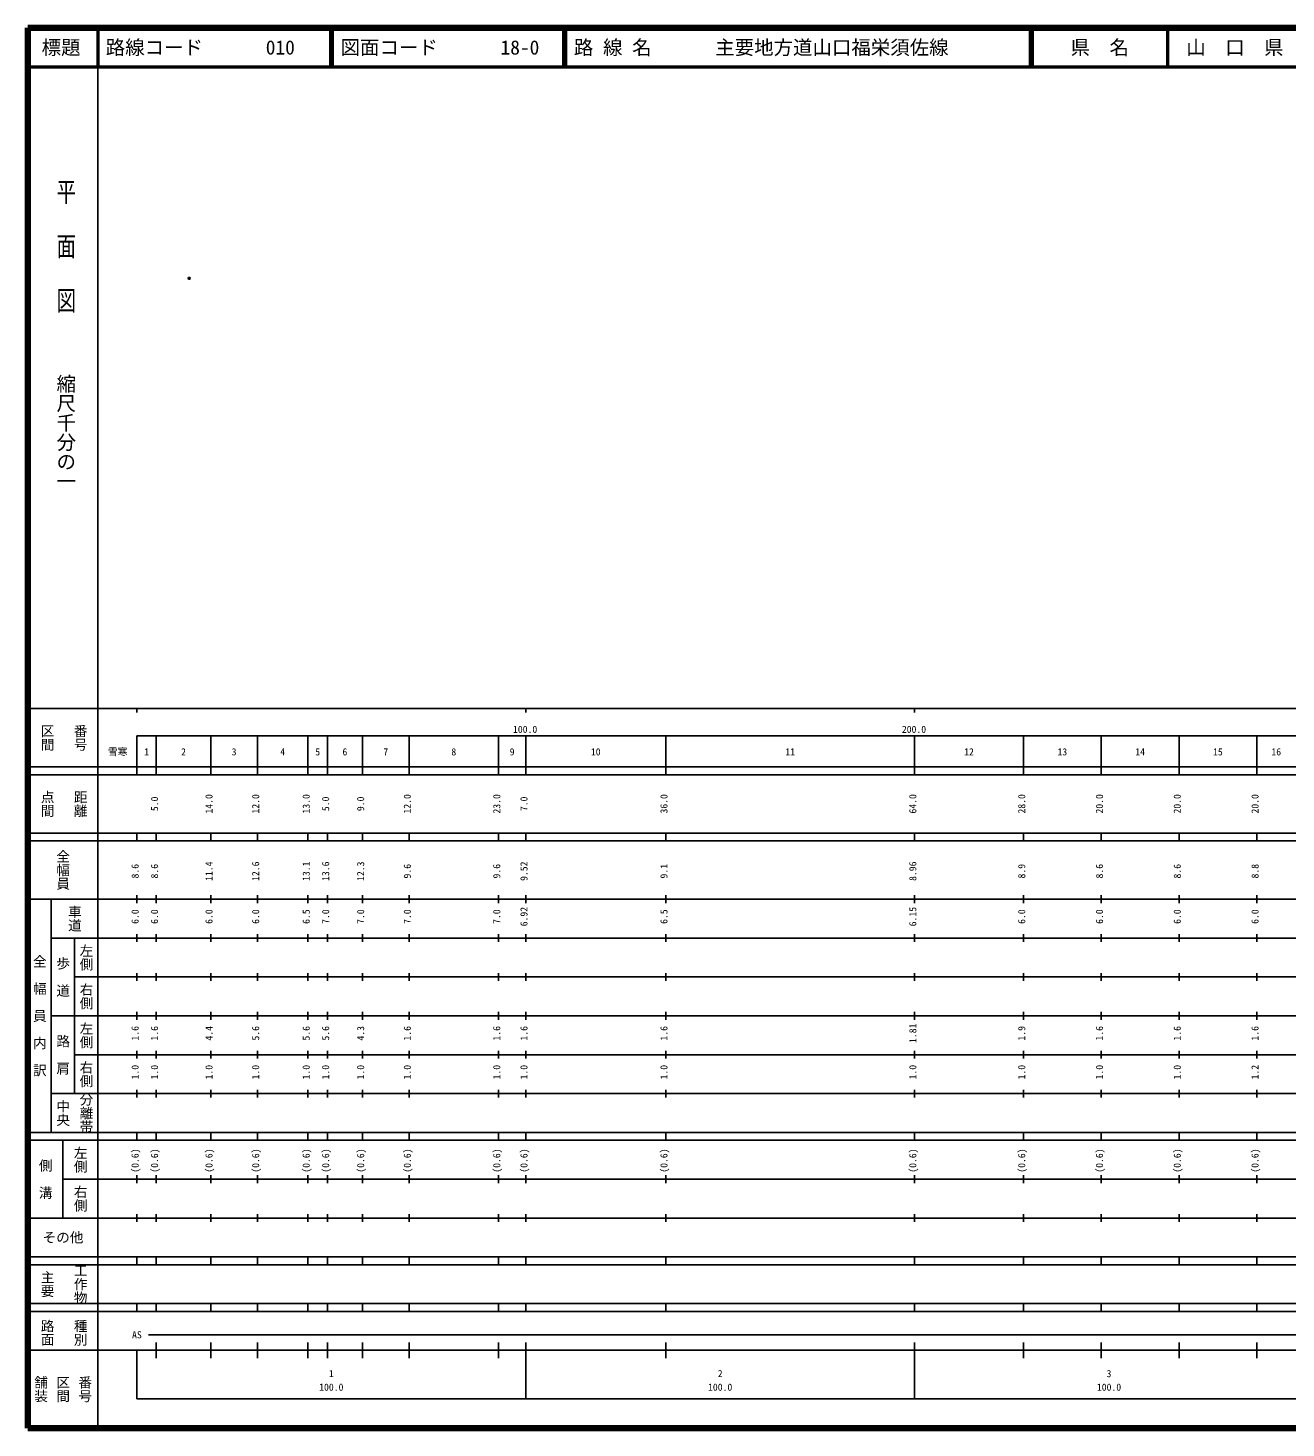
# Model space of a CAD drawing. Units: millimetres on the paper. Extents: x 40 to 680, y 20 to 380.
# Drawn here: x 40 to 363.5, y 20 to 380 of the extents above; entities that cross this region are included whole.
import ezdxf
from ezdxf.enums import TextEntityAlignment as Align

# ---------------------------------------------------------------- set-up
doc = ezdxf.new("R2010")
doc.units = ezdxf.units.MM
doc.header["$PDMODE"] = 32
doc.header["$PDSIZE"] = 0.5
doc.layers.add('M-OTRS', color=6, linetype='Continuous')
doc.layers.add('M-TTL-TXT', color=7, linetype='Continuous')
for name, color, linetype, lineweight in [('M-TTL', 2, 'Continuous', 140), ('M-TTL-BAND', 7, 'Continuous', 25), ('M-TTL-LINE', 7, 'Continuous', 50)]:
    doc.layers.add(name, color=color, linetype=linetype, lineweight=lineweight)
doc.styles.add('@ＭＳ ゴシック', font='')
doc.styles.add('ＭＳ ゴシック', font='')
doc.styles.get('@ＭＳ ゴシック').set_extended_font_data('@MS Gothic')
doc.styles.get('ＭＳ ゴシック').set_extended_font_data('MS Gothic')

msp = doc.modelspace()

# ---------------------------------------------------------------- linework, layer by layer
at = {"layer": 'M-OTRS'}
msp.add_point((81.467, 315.632), dxfattribs=at)
at = {"layer": 'M-TTL'}
for p, q in [((40, 380), (40, 20)), ((680, 380), (40, 380)), ((40, 20), (680, 20))]:
    msp.add_line(p, q, dxfattribs=at)
at = {"layer": 'M-TTL-BAND'}
for p, q in [((58, 370), (58, 20)), ((40, 205), (579, 205)), ((68, 205), (68, 204)), ((168, 205), (168, 204)), ((268, 205), (268, 204)), ((68, 198), (579, 198)), ((68, 198), (68, 188)), ((73, 188), (73, 198)), ((87, 188), (87, 198)), ((99, 188), (99, 198)), ((112, 188), (112, 198)), ((117, 188), (117, 198)), ((126, 188), (126, 198)), ((138, 188), (138, 198)), ((161, 188), (161, 198)), ((168, 188), (168, 198)), ((204, 188), (204, 198)), ((268, 188), (268, 198)), ((296, 188), (296, 198)), ((316, 188), (316, 198)), ((336, 188), (336, 198)), ((356, 188), (356, 198)), ((40, 190), (579, 190)), ((40, 188), (579, 188)), ((40, 173), (579, 173)), ((68, 171), (68, 173)), ((73, 171), (73, 173)), ((87, 171), (87, 173)), ((99, 171), (99, 173)), ((112, 171), (112, 173)), ((117, 171), (117, 173)), ((126, 171), (126, 173)), ((138, 171), (138, 173)), ((161, 171), (161, 173)), ((168, 171), (168, 173)), ((204, 171), (204, 173)), ((268, 171), (268, 173)), ((296, 171), (296, 173)), ((316, 171), (316, 173)), ((336, 171), (336, 173)), ((356, 171), (356, 173)), ((40, 171), (579, 171)), ((40, 156), (579, 156)), ((46, 96), (46, 156)), ((68, 155), (68, 157)), ((73, 155), (73, 157)), ((87, 155), (87, 157)), ((99, 155), (99, 157)), ((112, 155), (112, 157)), ((117, 155), (117, 157)), ((126, 155), (126, 157)), ((138, 155), (138, 157)), ((161, 155), (161, 157)), ((168, 155), (168, 157)), ((204, 155), (204, 157)), ((268, 155), (268, 157)), ((296, 155), (296, 157)), ((316, 155), (316, 157)), ((336, 155), (336, 157)), ((356, 155), (356, 157)), ((46, 146), (579, 146)), ((52, 146), (52, 106)), ((68, 145), (68, 147)), ((73, 145), (73, 147)), ((87, 145), (87, 147)), ((99, 145), (99, 147)), ((112, 145), (112, 147)), ((117, 145), (117, 147)), ((126, 145), (126, 147)), ((138, 145), (138, 147)), ((161, 145), (161, 147)), ((168, 145), (168, 147)), ((204, 145), (204, 147)), ((268, 145), (268, 147)), ((296, 145), (296, 147)), ((316, 145), (316, 147)), ((336, 145), (336, 147)), ((356, 145), (356, 147)), ((68, 135), (68, 137)), ((73, 135), (73, 137)), ((87, 135), (87, 137)), ((99, 135), (99, 137)), ((112, 135), (112, 137)), ((117, 135), (117, 137)), ((126, 135), (126, 137)), ((138, 135), (138, 137)), ((161, 135), (161, 137)), ((168, 135), (168, 137)), ((204, 135), (204, 137)), ((268, 135), (268, 137)), ((296, 135), (296, 137)), ((316, 135), (316, 137)), ((336, 135), (336, 137)), ((356, 135), (356, 137)), ((52, 136), (579, 136)), ((46, 126), (579, 126)), ((68, 125), (68, 127)), ((73, 125), (73, 127)), ((87, 125), (87, 127)), ((99, 125), (99, 127)), ((112, 125), (112, 127)), ((117, 125), (117, 127)), ((126, 125), (126, 127)), ((138, 125), (138, 127)), ((161, 125), (161, 127)), ((168, 125), (168, 127)), ((204, 125), (204, 127)), ((268, 125), (268, 127)), ((296, 125), (296, 127)), ((316, 125), (316, 127)), ((336, 125), (336, 127)), ((356, 125), (356, 127)), ((52, 116), (579, 116)), ((68, 115), (68, 117)), ((73, 115), (73, 117)), ((87, 115), (87, 117)), ((99, 115), (99, 117)), ((112, 115), (112, 117)), ((117, 115), (117, 117)), ((126, 115), (126, 117)), ((138, 115), (138, 117)), ((161, 115), (161, 117)), ((168, 115), (168, 117)), ((204, 115), (204, 117)), ((268, 115), (268, 117)), ((296, 115), (296, 117)), ((316, 115), (316, 117)), ((336, 115), (336, 117)), ((356, 115), (356, 117)), ((46, 106), (579, 106)), ((68, 105), (68, 107)), ((73, 105), (73, 107)), ((87, 105), (87, 107)), ((99, 105), (99, 107)), ((112, 105), (112, 107)), ((117, 105), (117, 107)), ((126, 105), (126, 107)), ((138, 105), (138, 107)), ((161, 105), (161, 107)), ((168, 105), (168, 107)), ((204, 105), (204, 107)), ((268, 105), (268, 107)), ((296, 105), (296, 107)), ((316, 105), (316, 107)), ((336, 105), (336, 107)), ((356, 105), (356, 107)), ((40, 96), (579, 96)), ((40, 94), (579, 94)), ((49, 94), (49, 74)), ((68, 94), (68, 96)), ((73, 94), (73, 96)), ((87, 94), (87, 96)), ((99, 94), (99, 96)), ((112, 94), (112, 96)), ((117, 94), (117, 96)), ((126, 94), (126, 96)), ((138, 94), (138, 96)), ((161, 94), (161, 96)), ((168, 94), (168, 96)), ((204, 94), (204, 96)), ((268, 94), (268, 96)), ((296, 94), (296, 96)), ((316, 94), (316, 96)), ((336, 94), (336, 96)), ((356, 94), (356, 96)), ((49, 84), (579, 84)), ((68, 83), (68, 85)), ((73, 83), (73, 85)), ((87, 83), (87, 85)), ((99, 83), (99, 85)), ((112, 83), (112, 85)), ((117, 83), (117, 85)), ((126, 83), (126, 85)), ((138, 83), (138, 85)), ((161, 83), (161, 85)), ((168, 83), (168, 85)), ((204, 83), (204, 85)), ((268, 83), (268, 85)), ((296, 83), (296, 85)), ((316, 83), (316, 85)), ((336, 83), (336, 85)), ((356, 83), (356, 85)), ((40, 74), (579, 74)), ((68, 73), (68, 75)), ((73, 73), (73, 75)), ((87, 73), (87, 75)), ((99, 73), (99, 75)), ((112, 73), (112, 75)), ((117, 73), (117, 75)), ((126, 73), (126, 75)), ((138, 73), (138, 75)), ((161, 73), (161, 75)), ((168, 73), (168, 75)), ((204, 73), (204, 75)), ((268, 73), (268, 75)), ((296, 73), (296, 75)), ((316, 73), (316, 75)), ((336, 73), (336, 75)), ((356, 73), (356, 75)), ((40, 64), (579, 64)), ((40, 62), (579, 62)), ((68, 62), (68, 64)), ((73, 62), (73, 64)), ((87, 62), (87, 64)), ((99, 62), (99, 64)), ((112, 62), (112, 64)), ((117, 62), (117, 64)), ((126, 62), (126, 64)), ((138, 62), (138, 64)), ((161, 62), (161, 64)), ((168, 62), (168, 64)), ((204, 62), (204, 64)), ((268, 62), (268, 64)), ((296, 62), (296, 64)), ((316, 62), (316, 64)), ((336, 62), (336, 64)), ((356, 62), (356, 64)), ((40, 52), (579, 52)), ((68, 50), (68, 52)), ((73, 50), (73, 52)), ((87, 50), (87, 52)), ((99, 50), (99, 52)), ((112, 50), (112, 52)), ((117, 50), (117, 52)), ((126, 50), (126, 52)), ((138, 50), (138, 52)), ((161, 50), (161, 52)), ((168, 50), (168, 52)), ((204, 50), (204, 52)), ((268, 50), (268, 52)), ((296, 50), (296, 52)), ((316, 50), (316, 52)), ((336, 50), (336, 52)), ((356, 50), (356, 52)), ((40, 50), (579, 50)), ((71, 44), (559, 44)), ((40, 40), (579, 40)), ((68, 40), (68, 27.5)), ((73, 38), (73, 42)), ((87, 38), (87, 42)), ((99, 38), (99, 42)), ((112, 38), (112, 42)), ((117, 38), (117, 42)), ((126, 38), (126, 42)), ((138, 38), (138, 42)), ((161, 38), (161, 42)), ((168, 27.5), (168, 42)), ((204, 38), (204, 42)), ((268, 27.5), (268, 42)), ((296, 38), (296, 42)), ((316, 38), (316, 42)), ((336, 38), (336, 42)), ((356, 38), (356, 42)), ((68, 27.5), (579, 27.5))]:
    msp.add_line(p, q, dxfattribs=at)
at = {"layer": 'M-TTL-LINE'}
for p, q in [((58, 380), (58, 370)), ((117.75, 380), (117.75, 370)), ((118.25, 380), (118.25, 370)), ((177.75, 380), (177.75, 370)), ((178.25, 380), (178.25, 370)), ((297.75, 380), (297.75, 370)), ((298.25, 380), (298.25, 370)), ((333, 380), (333, 370)), ((40, 370), (680, 370))]:
    msp.add_line(p, q, dxfattribs=at)

# ---------------------------------------------------------------- texts
at = {"layer": 'M-TTL-BAND', "style": '@ＭＳ ゴシック', "width": 1.4}
msp.add_text('平  面  図', height=3.666, rotation=270, dxfattribs=at).set_placement((49.777, 306.475), align=Align.MIDDLE_RIGHT)
at = {"layer": 'M-TTL-BAND', "style": '@ＭＳ ゴシック'}
msp.add_text('縮尺千分の一', height=3.666, rotation=270, dxfattribs=at).set_placement((49.777, 261.03), align=Align.MIDDLE_RIGHT)
for s, p in [('区間', (45, 197.5)), ('番号', (53.5, 197.5)), ('点間', (45, 180.5)), ('距離', (53.5, 180.5)), ('全幅員', (49, 163.5)), ('車道', (52, 151)), ('左側', (55, 141)), ('全\u3000幅\u3000員\u3000内\u3000訳', (43, 126)), ('歩\u3000道', (49, 136)), ('右側', (55, 131)), ('左側', (55, 121)), ('路\u3000肩', (49, 116)), ('右側', (55, 111)), ('分離帯', (55, 101)), ('中央', (49, 101)), ('左側', (53.5, 89)), ('側\u3000溝', (44.5, 84)), ('右側', (53.5, 79)), ('工作物', (53.5, 57)), ('主要', (45, 57)), ('路面', (45, 44.5)), ('種別', (53.5, 44.5)), ('舗装', (43.333, 30)), ('区間', (49, 30)), ('番号', (54.667, 30))]:
    msp.add_text(s, height=2.566, rotation=270, dxfattribs=at).set_placement(p, align=Align.MIDDLE_CENTER)
at = {"layer": 'M-TTL-BAND', "style": 'ＭＳ ゴシック'}
for s, p in [('100.0', (167.844, 198.195)), ('200.0', (267.844, 198.195)), ('雪寒', (63.079, 192.405)), ('1', (70.5, 192.405)), ('2', (80, 192.405)), ('3', (93, 192.405)), ('4', (105.5, 192.405)), ('5', (114.5, 192.405)), ('6', (121.5, 192.405)), ('7', (132, 192.405)), ('8', (149.5, 192.405)), ('9', (164.5, 192.405)), ('10', (186, 192.405)), ('11', (236, 192.405)), ('12', (282, 192.405)), ('13', (306, 192.405)), ('14', (326, 192.405)), ('15', (346, 192.405)), ('16', (361, 192.405)), ('AS', (68, 42.5)), ('1', (118, 32.523)), ('2', (218, 32.523)), ('3', (318, 32.523)), ('100.0', (118, 29.033)), ('100.0', (218, 29.033)), ('100.0', (318, 29.033))]:
    msp.add_text(s, height=1.833, dxfattribs=at).set_placement(p, align=Align.BOTTOM_CENTER)
for s, p in [('5.0', (74, 180.5)), ('14.0', (88, 180.5)), ('12.0', (100, 180.5)), ('13.0', (113, 180.5)), ('5.0', (118, 180.5)), ('9.0', (127, 180.5)), ('12.0', (139, 180.5)), ('23.0', (162, 180.5)), ('7.0', (169, 180.5)), ('36.0', (205, 180.5)), ('64.0', (269, 180.5)), ('28.0', (297, 180.5)), ('20.0', (317, 180.5)), ('20.0', (337, 180.5)), ('20.0', (357, 180.5)), ('8.6', (69, 163.174)), ('8.6', (74, 163.174)), ('11.4', (88, 163.174)), ('12.6', (100, 163.174)), ('13.1', (113, 163.174)), ('13.6', (118, 163.174)), ('12.3', (127, 163.174)), ('9.6', (139, 163.174)), ('9.6', (162, 163.174)), ('9.52', (169, 163.174)), ('9.1', (205, 163.174)), ('8.96', (269, 163.174)), ('8.9', (297, 163.174)), ('8.6', (317, 163.174)), ('8.6', (337, 163.174)), ('8.8', (357, 163.174)), ('6.0', (69, 151.5)), ('6.0', (74, 151.5)), ('6.0', (88, 151.5)), ('6.0', (100, 151.5)), ('6.5', (113, 151.5)), ('7.0', (118, 151.5)), ('7.0', (127, 151.5)), ('7.0', (139, 151.5)), ('7.0', (162, 151.5)), ('6.92', (169, 151.5)), ('6.5', (205, 151.5)), ('6.15', (269, 151.5)), ('6.0', (297, 151.5)), ('6.0', (317, 151.5)), ('6.0', (337, 151.5)), ('6.0', (357, 151.5)), ('1.6', (69, 121.5)), ('1.6', (74, 121.5)), ('4.4', (88, 121.5)), ('5.6', (100, 121.5)), ('5.6', (113, 121.5)), ('5.6', (118, 121.5)), ('4.3', (127, 121.5)), ('1.6', (139, 121.5)), ('1.6', (162, 121.5)), ('1.6', (169, 121.5)), ('1.6', (205, 121.5)), ('1.81', (269, 121.5)), ('1.9', (297, 121.5)), ('1.6', (317, 121.5)), ('1.6', (337, 121.5)), ('1.6', (357, 121.5)), ('1.0', (69, 111.5)), ('1.0', (74, 111.5)), ('1.0', (88, 111.5)), ('1.0', (100, 111.5)), ('1.0', (113, 111.5)), ('1.0', (118, 111.5)), ('1.0', (127, 111.5)), ('1.0', (139, 111.5)), ('1.0', (162, 111.5)), ('1.0', (169, 111.5)), ('1.0', (205, 111.5)), ('1.0', (269, 111.5)), ('1.0', (297, 111.5)), ('1.0', (317, 111.5)), ('1.0', (337, 111.5)), ('1.2', (357, 111.5)), ('(0.6)', (69, 88.764)), ('(0.6)', (74, 88.764)), ('(0.6)', (88, 88.764)), ('(0.6)', (100, 88.764)), ('(0.6)', (113, 88.764)), ('(0.6)', (118, 88.764)), ('(0.6)', (127, 88.764)), ('(0.6)', (139, 88.764)), ('(0.6)', (162, 88.764)), ('(0.6)', (169, 88.764)), ('(0.6)', (205, 88.764)), ('(0.6)', (269, 88.764)), ('(0.6)', (297, 88.764)), ('(0.6)', (317, 88.764)), ('(0.6)', (337, 88.764)), ('(0.6)', (357, 88.764))]:
    msp.add_text(s, height=1.833, rotation=90, dxfattribs=at).set_placement(p, align=Align.BOTTOM_CENTER)
msp.add_text('その他', height=2.566, dxfattribs=at).set_placement((49, 69), align=Align.MIDDLE_CENTER)
at = {"layer": 'M-TTL-TXT', "style": 'ＭＳ ゴシック'}
for s, p in [('標題', (48.5, 375)), ('県\u3000名', (315.625, 375)), ('山\u3000口\u3000県', (350.375, 375))]:
    msp.add_text(s, height=3.666, dxfattribs=at).set_placement(p, align=Align.MIDDLE_CENTER)
for s, p in [('路線コード', (60, 375)), ('010', (101.142, 375)), ('図面コード', (120.38, 375)), ('18-0', (161.521, 375)), ('路 線 名', (180.38, 375)), ('主要地方道山口福栄須佐線', (216.734, 375))]:
    msp.add_text(s, height=3.666, dxfattribs=at).set_placement(p, align=Align.MIDDLE_LEFT)

doc.saveas('drawing.dxf')
